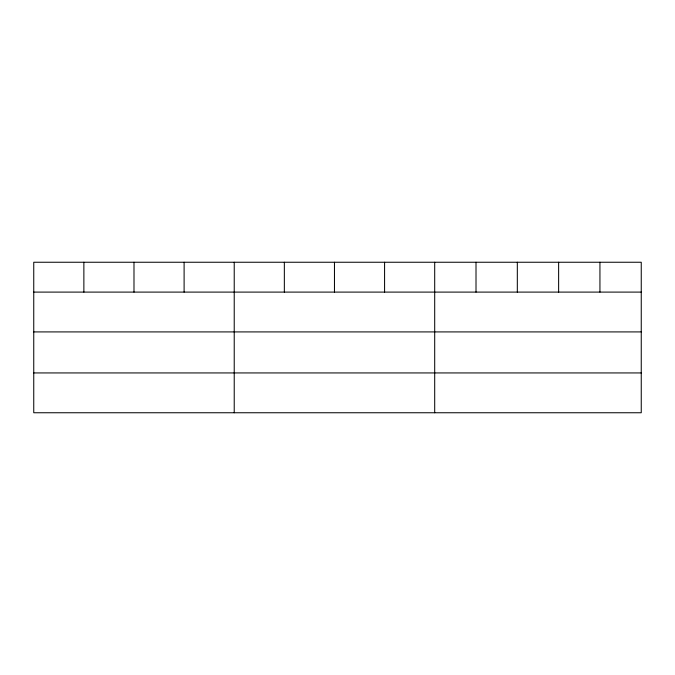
<?xml version="1.0" encoding="UTF-8"?>
<svg xmlns="http://www.w3.org/2000/svg" width="675" height="675" viewBox="0 0 675 675"><rect width="100%" height="100%" fill="white"/><g stroke="black" fill="none" stroke-linecap="round" stroke-linejoin="round"><path stroke-width="1.01" d="M641.25 331.914L641.25 262.246L33.75 262.246L33.75 412.754L641.25 412.754L641.25 331.914L33.75 331.914M33.75 292.098L641.25 292.098M33.75 372.938L641.25 372.938M599.94 262.246L599.94 292.098M558.63 262.246L558.63 292.098M517.32 262.246L517.32 292.098M476.01 262.246L476.01 292.098M434.7 262.246L434.7 412.754M384.581 262.246L384.581 292.098M334.462 262.246L334.462 292.098M284.344 262.246L284.344 292.098M234.225 262.246L234.225 412.754M184.106 262.246L184.106 292.098M133.988 262.246L133.988 292.098M83.869 262.246L83.869 292.098"/></g></svg>
